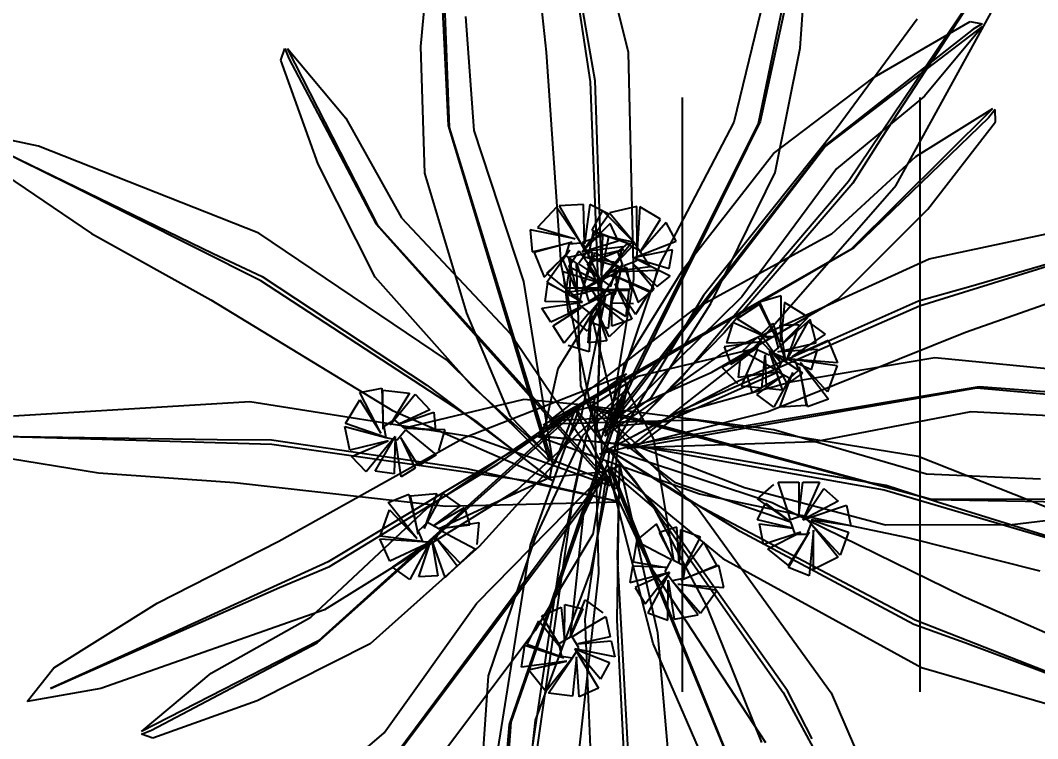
# Model space of a CAD drawing. Header units: millimetres. Extents: x 1658.6 to 1706.6, y -26.2 to 3.6.
# Drawn here: x 1664.5559 to 1664.9839, y -14.2882 to -13.9861 of the extents above; entities that cross this region are included whole.
import ezdxf

# ---------------------------------------------------------------- set-up
doc = ezdxf.new("R2010")
doc.units = ezdxf.units.MM
doc.linetypes.add('DASHED2', pattern=[0.375, 0.25, -0.125])
for name, color, linetype in [('COTA', 11, 'Continuous'), ('PROJECAO', 1, 'DASHED2'), ('RP_VEGETAÇÃO', 102, 'Continuous')]:
    doc.layers.add(name, color=color, linetype=linetype)
doc.styles.add('ROMANS', font='romans.shx')
doc.dimstyles.new('Copy of TICK50', dxfattribs={"dimtxt": 0.075, "dimasz": 0.0995, "dimexe": 0.18, "dimexo": 0.0625, "dimgap": 0.063, "dimtad": 1, "dimrnd": 0.005, "dimzin": 4, "dimdsep": 46, "dimtxsty": 'ROMANS', "dimblk1": 'TICK', "dimblk2": 'TICK', "dimsah": 1, "dimcen": 0.09, "dimse1": 1, "dimse2": 1, "dimclrd": 256, "dimclrt": 2, "dimaunit": 1, "dimadec": 4, "dimazin": 0, "dimtfac": 1, "dimtix": 1, "dimtmove": 2, "dimatfit": 3, "dimldrblk": 'TICK', "dimfxl": 0.18, "dimtfillclr": 256, "dimtolj": 1, "dimtzin": 0, "dimlwd": -1, "dimarcsym": 0})

# ---------------------------------------------------------------- blocks, each defined once
blk = doc.blocks.new('A$C71B65A34')
for p, q in [((43.84822605652243, 60.10992972452595), (40.50837663486664, 48.74297852890459)), ((19.49472864898644, 59.55276563778443), (23.65813751103087, 48.46095783696046)), ((26.78286720466167, 58.48228532741541), (30.30704217625999, 47.17112427239864)), ((35.72235565129132, 49.02586222040508), (34.86920979737944, 58.39574122561407)), ((35.07862166721861, 57.96984272570989), (35.76629673568686, 49.14201381112116)), ((41.81697983985259, 46.77713172499034), (44.15196268899899, 57.73908255335982)), ((22.49702990782044, 46.40454709532059), (19.36545152564531, 57.16603991489273)), ((32.48614829605504, 46.26090862584442), (28.35035739523983, 56.67780569234764)), ((29.24507503917812, 50.70071760668088), (29.89815580008644, 55.89572393671185)), ((30.46734068361684, 46.82317147477715), (30.43779002002202, 56.23176420581649)), ((39.60006138171138, 46.31518471428035), (42.61314825725913, 56.04490150537686)), ((24.74182785280937, 46.10621057906018), (21.02421698857416, 55.58911365863969)), ((30.26925261870929, 55.78809990951913), (30.41269783475538, 46.93468905182952)), ((30.89749561387407, 44.64712265919525), (28.00931828015973, 54.41464604250905)), ((40.49147746007064, 54.58568296651538), (38.3287636479904, 48.49742858726222)), ((23.24706447144627, 54.28920797602586), (25.84988099142038, 48.37570490400094)), ((34.30045234436284, 54.1367002229149), (34.58484074525904, 48.74192366450642)), ((37.14427830700834, 47.03831099700392), (36.57550150520819, 53.00096466720606)), ((27.05295529429986, 52.02379356795518), (28.62943222842114, 45.75810183474096)), ((31.40355587966042, 52.04485465253083), (31.62647454757689, 46.64718866201108)), ((29.23812857262646, 44.71100162112224), (29.24507503917812, 50.70071760668088)), ((45.29568806602583, 45.2185374048422), (55.11978069817951, 50.61332329719198)), ((57.47758460053228, 51.00566627084798), (47.55523885232423, 44.53193253397239)), ((42.29091640925662, 43.09690198542785), (48.91768095222596, 49.77586014612325)), ((48.48494121075236, 49.58097766974424), (42.33104104468475, 43.21442655543385)), ((44.165663351464, 46.70448028857026), (48.29837321955984, 49.91933866732643)), ((48.91768095222596, 49.77586014612325), (46.64283764652782, 46.13058879304707)), ((48.29837321955984, 49.91933866732643), (48.87311030088905, 49.89641916425535)), ((48.87311030088905, 49.89641916425535), (48.48494121075236, 49.58097766974424)), ((35.76629673568686, 49.14201381112116), (33.01555776424766, 32.76149398118742)), ((47.09903251851119, 41.82806992029553), (52.81217523177293, 49.30352915423009)), ((52.81217523177293, 49.30352915423009), (49.51107860474714, 46.5529516944789)), ((52.93768507791494, 49.27581095921414), (52.67810954061634, 48.84826082246672)), ((53.03874680256149, 48.7095649489961), (52.93768507791494, 49.27581095921414)), ((32.85345366690445, 32.4824184097597), (35.72235565129132, 49.02586222040508)), ((34.58484074525904, 48.74192366450642), (33.16293743832648, 41.35958654875729)), ((40.50837663486664, 48.74297852890459), (39.81622453698629, 46.27762919058205)), ((45.49217494935057, 42.96254197146025), (53.94089809578236, 48.65158042707982)), ((52.67810954061634, 48.84826082246672), (47.20998939959963, 41.88384250731043)), ((50.4173347881715, 44.17714790065065), (53.03874680256149, 48.7095649489961)), ((23.65813751103087, 48.46095783696046), (24.52899586921239, 46.0529238657391)), ((25.84988099142038, 48.37570490400094), (30.27001855764547, 39.34030326258471)), ((38.3287636479904, 48.49742858726222), (34.58226132479423, 39.16255744362116)), ((30.30704217625999, 47.17112427239864), (31.09820315467779, 44.73574212727315)), ((30.41269783475538, 46.93468905182952), (34.68787064128992, 30.88442761277247)), ((34.87543844781295, 30.6217886383215), (30.46734068361684, 46.82317147477715)), ((36.00674405219161, 40.22385099305028), (37.14427830700834, 47.03831099700392)), ((37.37568907468176, 37.02798675808208), (41.81697983985259, 46.77713172499034)), ((39.92869141004485, 42.47070955685965), (44.165663351464, 46.70448028857026)), ((21.29336371036425, 42.13461495187265), (11.0065348852213, 46.58407150201035)), ((27.64043181346915, 37.00687142079642), (22.49702990782044, 46.40454709532059)), ((31.62647454757689, 46.64718866201108), (33.73460297620113, 39.43078340501006)), ((34.19661116473344, 35.68521914376062), (32.48614829605504, 46.26090862584442)), ((34.68145792624273, 35.08869117090672), (39.60006138171138, 46.31518471428035)), ((39.81622453698629, 46.27762919058205), (36.0310952081154, 37.75187751766817)), ((49.51107860474714, 46.5529516944789), (46.069437009392, 42.38886788085935)), ((24.52899586921239, 46.0529238657391), (28.92839579800193, 37.82729769559137)), ((30.46946332731659, 35.27011307568455), (24.74182785280937, 46.10621057906018)), ((28.62943222842114, 45.75810183474096), (30.68833518093879, 35.91244200118126)), ((46.64283764652782, 46.13058879304707), (42.98684706291532, 42.15337573234001)), ((53.15496991125929, 46.1994135068694), (47.9481932701942, 42.37401817703129)), ((37.23991933746311, 38.15627987353764), (45.29568806602583, 45.2185374048422)), ((21.30936522063302, 39.87013566461246), (12.36423925825602, 44.74156285505478)), ((31.00987252890354, 38.03329447871464), (29.23812857262646, 44.71100162112224)), ((33.03001155627589, 32.5773590746453), (30.89749561387407, 44.64712265919525)), ((31.09820315467779, 44.73574212727315), (32.67627180983709, 35.54197549198852)), ((47.55523885232423, 44.53193253397239), (45.39392183329574, 43.15871345828688)), ((46.80073854993361, 39.40252985408232), (50.4173347881715, 44.17714790065065)), ((28.88942995830166, 42.96254197146025), (27.80878112317896, 42.57018966386022)), ((29.47887125949956, 41.19697058817563), (28.88942995830166, 42.96254197146025)), ((29.18415060889993, 43.06062304790157), (29.47887125949956, 41.19697058817563)), ((30.16656567675182, 42.86445156107265), (29.18415060889993, 43.06062304790157)), ((29.47887125949956, 40.80462761451963), (30.16656567675182, 42.86445156107265)), ((33.96320062435098, 28.51728328266609), (42.29091640925662, 43.09690198542785)), ((42.33104104468475, 43.21442655543385), (34.01603505278308, 28.83566895463719)), ((36.15927050233996, 35.01749874851248), (45.49217494935057, 42.96254197146025)), ((45.39392183329574, 43.15871345828688), (38.32056817258536, 37.07732269506641)), ((27.71054735590861, 42.47210858741664), (27.12108670593034, 41.29506099856096)), ((29.28240372495475, 41.19697058817563), (27.71054735590861, 42.47210858741664)), ((27.80878112317896, 42.57018966386022), (29.28240372495475, 41.19697058817563)), ((30.36305256007699, 42.47210858741664), (29.47887125949956, 40.80462761451963)), ((30.95249386127489, 41.78549438260232), (30.36305256007699, 42.47210858741664)), ((36.76539701548609, 42.4253438394421), (35.53485063427434, 41.95773236825014)), ((36.46432373264088, 36.49333505611731), (39.92869141004485, 42.47070955685965)), ((37.05962168125915, 40.42281014233092), (36.76539701548609, 42.4253438394421)), ((36.90409448424271, 42.43106946156102), (37.05962168125915, 40.42281014233092)), ((37.96519621954121, 41.98857048362197), (36.90409448424271, 42.43106946156102)), ((46.069437009392, 42.38886788085935), (40.02651265237363, 37.9163098297895)), ((47.9481932701942, 42.37401817703129), (40.08891142495985, 36.0964559269828)), ((29.97608174495781, 35.85916287426289), (21.29336371036425, 42.13461495187265)), ((47.20998939959963, 41.88384250731043), (34.09910560732897, 31.6861603700122)), ((35.18511571655199, 42.01276873312781), (34.81059716260779, 41.02469881578463)), ((36.90901930275732, 40.69449436976127), (35.18511571655199, 42.01276873312781)), ((35.53485063427434, 41.95773236825014), (36.90901930275732, 40.69449436976127)), ((37.20426051882305, 40.28984737010524), (37.96519621954121, 41.98857048362197)), ((42.98684706291532, 42.15337573234001), (39.37990585169337, 35.55711274458372)), ((29.47887125949956, 40.80462761451963), (30.95249386127489, 41.78549438260232)), ((31.24721451187407, 41.58932289577478), (29.47887125949956, 40.80462761451963)), ((31.24721451187407, 40.80462761451963), (31.24721451187407, 41.58932289577478)), ((33.79089585663178, 31.5904124587064), (47.09903251851119, 41.82806992029553)), ((36.57659993827247, 41.21008543289915), (37.53628147789823, 41.49754666556598)), ((38.24854677038229, 41.86132023889013), (37.20426051882305, 40.28984737010524)), ((37.53628147789823, 41.49754666556598), (37.4176789190451, 39.61446563025175)), ((37.4176789190451, 39.61446563025175), (37.83890302856526, 41.42754411906206)), ((37.83890302856526, 41.42754411906206), (38.95159123694202, 41.13829130737395)), ((38.83903551941557, 41.05203311119793), (38.24854677038229, 41.86132023889013)), ((19.10818252858735, 41.23908203378868), (21.38878338101585, 40.07465872653938)), ((28.98766372557475, 41.29506099856096), (26.82636605533117, 41.09888951173252)), ((26.82636605533117, 41.09888951173252), (27.21933982198516, 40.11801340970487)), ((27.12108670593034, 41.29506099856096), (28.98766372557475, 41.29506099856096)), ((27.21933982198516, 40.11801340970487), (28.88942995830166, 41.09888951173252)), ((28.88942995830166, 41.09888951173252), (27.31757358925552, 40.11801340970487)), ((28.79119619103085, 41.00079910134809), (29.28240372495475, 41.19697058817563)), ((28.79119619103085, 40.4122753069191), (28.79119619103085, 41.00079910134809)), ((29.28240372495475, 41.19697058817563), (29.67535814282792, 40.80462761451963)), ((33.16293743832648, 41.35958654875729), (32.87854903743119, 32.8415138772989)), ((34.88291658139087, 40.95821742967154), (34.79769626399684, 39.70421574487728)), ((34.81059716260779, 41.02469881578463), (36.70393746711579, 40.61655486779318)), ((36.70393746711579, 40.61655486779318), (34.88291658139087, 40.95821742967154)), ((37.45448236718266, 39.22385263100205), (36.57659993827247, 41.21008543289915)), ((36.93873568510253, 40.00100559394286), (38.83903551941557, 41.05203311119793)), ((38.95159123694202, 41.13829130737395), (37.61328016101061, 39.63289512486154)), ((37.61328016101061, 39.63289512486154), (39.0585922821756, 41.04985745125939)), ((39.0585922821756, 41.04985745125939), (39.75586589401109, 39.93329379676334)), ((51.78213550476811, 40.66947257245781), (57.00396765641471, 41.05297515309485)), ((28.10350177377859, 39.13714664161989), (28.88942995830166, 40.70653720413429)), ((28.88942995830166, 40.70653720413429), (28.29998865710649, 38.94097515479415)), ((29.67535814282792, 40.80462761451963), (29.47887125949956, 40.21610382009021)), ((29.67535814282792, 40.60845612769115), (31.24721451187407, 40.80462761451963)), ((31.24721451187407, 40.60845612769115), (29.67535814282792, 40.60845612769115)), ((31.24721451187407, 39.62758002566353), (31.24721451187407, 40.60845612769115)), ((35.8953479757356, 40.06216232234647), (36.4177828809793, 40.80104112404024)), ((36.16694011397067, 40.17755283818813), (36.56523368145281, 40.61082237405435)), ((36.4177828809793, 40.80104112404024), (37.45448236718266, 39.22385263100205)), ((36.56523368145281, 40.61082237405435), (37.05962168125915, 40.42281014233092)), ((38.71816376778042, 40.63021546818982), (36.93873568510253, 40.00100559394286)), ((38.6874308351421, 39.72581754655312), (38.71816376778042, 40.63021546818982)), ((45.90851151789457, 39.49589381418628), (51.78213550476811, 40.66947257245781)), ((48.22150074527597, 38.70703087393257), (57.43976335561592, 40.59014660779576)), ((56.97158596509507, 40.66794631509901), (48.32006298742682, 38.78257884111282)), ((21.38878338101585, 40.07465872653938), (29.00140865600497, 34.68359370679674)), ((27.31757358925552, 40.11801340970487), (28.10350177377859, 39.13714664161989)), ((29.38063749222875, 40.21610382009021), (28.79119619103085, 40.4122753069191)), ((29.08591684162912, 40.31419423047689), (29.47887125949956, 38.64671325757854)), ((29.28240372495475, 38.74480366796524), (29.08591684162912, 40.31419423047689)), ((29.38063749222875, 40.21610382009021), (30.46128632735099, 38.64671325757854)), ((30.26479944402263, 39.0390655651795), (29.38063749222875, 40.21610382009021)), ((31.24721451187407, 34.72323685129959), (29.38063749222875, 40.21610382009021)), ((29.47887125949956, 40.21610382009021), (30.06833190947782, 40.0199323332622)), ((30.06833190947782, 40.0199323332622), (31.24721451187407, 39.62758002566353)), ((34.58484074525904, 35.11300365659872), (36.00674405219161, 40.22385099305028)), ((34.79769626399684, 39.70421574487728), (36.43840631649209, 40.32770622001044)), ((36.43840631649209, 40.32770622001044), (34.80958692922513, 39.42681898995079)), ((37.45448236718266, 39.22385263100205), (35.8953479757356, 40.06216232234647)), ((36.4681226988414, 39.63421744418839), (36.16694011397067, 40.17755283818813)), ((36.93873568510253, 40.00100559394286), (38.6874308351421, 39.72581754655312)), ((38.77164091914847, 39.38193940551173), (36.93873568510253, 40.00100559394286)), ((37.05962168125915, 40.42281014233092), (37.0833887671879, 39.86802972709256)), ((31.34639671698551, 32.83559118946823), (21.30936522063302, 39.87013566461246)), ((34.12489947693302, 34.32714647806824), (36.4681226988414, 39.63421744418839)), ((35.40007567825661, 38.6175318622595), (36.31753456485922, 39.90588857699868)), ((36.31753456485922, 39.90588857699868), (35.4783301489356, 38.41235521017916)), ((35.62032857339, 39.83920976580657), (37.45448236718266, 39.22385263100205)), ((35.69393634522658, 39.05797447452096), (35.62032857339, 39.83920976580657)), ((36.4681226988414, 39.63421744418839), (36.20158131483095, 37.74748897056816)), ((36.32245938337201, 38.16931348520075), (36.4681226988414, 39.63421744418839)), ((37.0833887671879, 39.86802972709256), (36.54044211762084, 39.56773605807575)), ((36.54044211762084, 39.56773605807575), (36.84163894700622, 39.02438756945686)), ((36.95062635032809, 39.72360883901229), (38.24058493480789, 38.80424898156434)), ((38.10782251794808, 38.65982809348453), (36.95062635032809, 39.72360883901229)), ((37.61328016101061, 39.63289512486154), (37.25886186174785, 39.20542132139235)), ((38.12072351692587, 39.48366599175961), (37.61328016101061, 39.63289512486154)), ((39.75586589401109, 39.93329379676334), (37.89751925107566, 39.7582008929794)), ((37.89751925107566, 39.7582008929794), (40.06768874449607, 39.76563335405354)), ((38.01372159612856, 39.57210914065945), (39.67065748412006, 38.74300490383393)), ((39.76845810510167, 38.75221965113679), (38.01372159612856, 39.57210914065945)), ((38.1759295646948, 38.8977372000968), (38.12072351692587, 39.48366599175961)), ((39.71091341627198, 36.44292360517056), (45.90851151789457, 39.49589381418628)), ((40.06768874449607, 39.76563335405354), (39.76845810510167, 38.75221965113679)), ((18.91938237263821, 39.05382185533927), (27.33287212995674, 33.54117375940859)), ((29.47887125949956, 38.64671325757854), (30.26479944402263, 39.0390655651795)), ((30.27001855764547, 39.34030326258471), (32.85028030498825, 31.51956814870619)), ((30.46128632735099, 38.64671325757854), (31.14898074460007, 39.43140853883551)), ((34.58226132479423, 39.16255744362116), (32.58172971915792, 31.17384530078425)), ((33.73460297620113, 39.43078340501006), (34.81676904142796, 30.97694667805172)), ((34.80958692922513, 39.42681898995079), (35.40007567825661, 38.6175318622595)), ((37.27726358581776, 39.01011482176864), (35.69393634522658, 39.05797447452096)), ((35.71233806929559, 38.86266797489725), (37.27726358581776, 39.01011482176864)), ((36.84163894700622, 39.02438756945686), (37.44399779984178, 37.93770990983421)), ((37.25886186174785, 39.20542132139235), (37.50968841495251, 38.63792383934015)), ((38.05052591983031, 39.18148684862354), (38.80298544040079, 37.47900188025415)), ((38.98020422176751, 37.69273968948437), (38.05052591983031, 39.18148684862354)), ((38.24058493480789, 38.80424898156434), (38.77164091914847, 39.38193940551173)), ((41.35148644759875, 35.15558967890047), (46.80073854993361, 39.40252985408232)), ((25.3543300309475, 36.25234490807679), (18.94977382152001, 38.84319594328781)), ((28.29998865710649, 38.94097515479415), (29.28240372495475, 38.74480366796524)), ((33.20653470942171, 31.19258301303216), (48.22150074527597, 38.70703087393257)), ((48.32006298742682, 38.78257884111282), (33.42705936731864, 31.42823060627825)), ((35.80434844076808, 37.88611689120125), (35.71233806929559, 38.86266797489725)), ((36.26439679586611, 33.0033986438616), (37.6074890359323, 38.64713858664663)), ((37.6074890359323, 38.64713858664663), (36.67882069493453, 36.98329852372172)), ((36.83763687666715, 37.39235212537142), (37.6074890359323, 38.64713858664663)), ((37.50968841495251, 38.63792383934015), (36.94122862272525, 38.38732341088917)), ((37.44399779984178, 37.93770990983421), (38.10782251794808, 38.65982809348453)), ((37.6074890359323, 38.64713858664663), (38.1759295646948, 38.8977372000968)), ((37.89170886253214, 38.77244253976551), (37.6569039586293, 37.07545325676711)), ((37.84330390078049, 37.19154064758504), (37.89170886253214, 38.77244253976551)), ((39.67065748412006, 38.74300490383393), (38.98020422176751, 37.69273968948437)), ((53.52528369862966, 38.81820859587425), (48.27739870503274, 37.53594732308511)), ((32.90492550594671, 33.07836322540789), (31.00987252890354, 38.03329447871464)), ((33.01555776424766, 32.76149398118742), (37.23991933746311, 38.15627987353764)), ((35.4783301489356, 38.41235521017916), (36.32245938337201, 38.16931348520075)), ((36.94122862272525, 38.38732341088917), (35.80434844076808, 37.88611689120125)), ((16.59694322661698, 37.95517176979184), (31.98858950551267, 31.71135726156035)), ((32.22578100867486, 31.49249405366209), (16.70077398133752, 37.88704552450008)), ((28.92839579800193, 37.82729769559137), (32.77588389243964, 31.63676432777311)), ((36.0310952081154, 37.75187751766817), (32.64734273024306, 31.29617560514225)), ((40.02651265237363, 37.9163098297895), (34.05239501066944, 31.83779379362841)), ((36.67882069493453, 36.98329852372172), (35.92055078582053, 37.70002513888039)), ((36.20158131483095, 37.74748897056816), (37.23891596419799, 37.85977040786611)), ((38.32056817258536, 37.07732269506641), (33.11379153151847, 31.97679869993045)), ((37.6569039586293, 37.07545325676711), (36.83763687666715, 37.39235212537142)), ((38.80298544040079, 37.47900188025415), (37.84330390078049, 37.19154064758504)), ((48.27739870503274, 37.53594732308511), (41.61795763790315, 34.0470284392045)), ((16.73079774252892, 36.71501317053708), (23.62788593975484, 33.72321025180645)), ((25.06617722100646, 35.95879128755404), (26.13136857253494, 36.7322719071758)), ((26.13136857253494, 36.7322719071758), (26.43569776679533, 34.89067110575752)), ((26.27686348989982, 37.05503303116076), (27.3086856890859, 36.82724089328667)), ((26.43569776679533, 34.89067110575752), (26.27686348989982, 37.05503303116076)), ((27.3086856890859, 36.82724089328667), (26.61322816635902, 35.01957449014981)), ((26.61322816635902, 35.01957449014981), (27.32470185285956, 36.73032156843283)), ((27.32470185285956, 36.73032156843283), (28.42058265274318, 36.11483151944231)), ((31.98858950551267, 31.71135726156035), (27.64043181346915, 37.00687142079642)), ((33.42705936731864, 31.42823060627825), (37.37568907468176, 37.02798675808208)), ((30.03418412708288, 33.75403845176288), (25.3543300309475, 36.25234490807679)), ((28.42058265274318, 36.11483151944231), (27.00033050208231, 35.08354413103871)), ((34.30445058342048, 31.6479746474306), (36.46432373264088, 36.49333505611731)), ((35.22660723941501, 33.60856871860733), (39.71091341627198, 36.44292360517056)), ((24.77451279202569, 34.71572212002002), (24.98542470763368, 35.84588069384199)), ((24.98542470763368, 35.84588069384199), (26.58053045361112, 34.61586774210537)), ((26.58053045361112, 34.61586774210537), (25.06617722100646, 35.95879128755404)), ((27.00033050208231, 35.08354413103871), (28.64616469827844, 35.95295783938128)), ((28.64616469827844, 35.95295783938128), (28.99988551795969, 35.01567229084185)), ((34.68787064128992, 30.88442761277247), (29.97608174495781, 35.85916287426289)), ((30.68833518093879, 35.91244200118126), (33.45365635103827, 28.15521007010921)), ((40.08891142495985, 36.0964559269828), (33.01555776424766, 31.87871762348914)), ((34.01603505278308, 28.83566895463719), (34.19661116473344, 35.68521914376062)), ((27.27463878784192, 35.22844030610213), (26.69398988877674, 35.13248660567934)), ((27.5642886431242, 34.67887023674121), (27.27463878784192, 35.22844030610213)), ((32.85028030498825, 31.51956814870619), (30.46946332731659, 35.27011307568455)), ((32.67627180983709, 35.54197549198852), (33.4404193276846, 28.29339310742034)), ((39.37990585169337, 35.55711274458372), (34.17262090774648, 28.81006729406772)), ((36.84583174095406, 32.35529591301201), (41.35148644759875, 35.15558967890047)), ((14.10639322225097, 34.81014112524417), (24.12772624625541, 33.94470288477396)), ((26.61256278115798, 34.42202909239403), (24.77451279202569, 34.71572212002002)), ((26.69398988877674, 35.13248660567934), (26.58053045361112, 34.61586774210537)), ((28.99988551795969, 35.01567229084185), (27.41945911095809, 34.95365451051384)), ((27.41945911095809, 34.95365451051384), (29.12869573170246, 34.83782643180575)), ((27.5642886431242, 34.67887023674121), (29.28886998804319, 33.86855682372516)), ((28.869732170117, 33.99844492243119), (27.5642886431242, 34.67887023674121)), ((33.28798607418868, 33.73283375503206), (27.5642886431242, 34.67887023674121)), ((29.12869573170246, 34.83782643180575), (28.869732170117, 33.99844492243119)), ((29.00140865600497, 34.68359370679674), (34.66367779215034, 30.09397757418174)), ((32.91730464819329, 32.56532249435895), (31.24721451187407, 34.72323685129959)), ((32.58172971915792, 31.17384530078425), (34.68145792624273, 35.08869117090672)), ((32.87854903743119, 32.8415138772989), (34.58484074525904, 35.11300365659872)), ((33.01555776424766, 31.87871762348914), (36.15927050233996, 35.01749874851248)), ((41.86610573513326, 32.78238155611325), (42.64824419501517, 34.80822896692598)), ((42.64824419501517, 34.80822896692598), (43.53047865961435, 34.33358703108343)), ((24.72579576085446, 34.40895378671394), (26.61256278115798, 34.42202909239403)), ((25.07951658053116, 33.47166823816906), (24.72579576085446, 34.40895378671394)), ((26.99965590783495, 34.48599721146593), (25.07951658053116, 33.47166823816906)), ((25.49864518940785, 33.34177861764829), (26.99965590783495, 34.48599721146593)), ((26.99965590783495, 34.48599721146593), (26.27217526660797, 32.87217097985376)), ((26.51377347592052, 32.61337797494116), (26.99965590783495, 34.48599721146593)), ((26.58053045361112, 34.61586774210537), (27.03169139003512, 34.29213947187053)), ((27.03169139003512, 34.29213947187053), (27.58030480689877, 34.58195091188827)), ((27.22523795337247, 34.32412353140489), (27.28796893832168, 32.74131573489877)), ((27.48151550165858, 32.77329979443448), (27.22523795337247, 34.32412353140489)), ((27.58030480689877, 34.58195091188827), (27.86995781683299, 34.03236175264737)), ((33.89400952717006, 31.6082339626637), (34.12489947693302, 34.32714647806824)), ((40.50303697317531, 33.90891669022949), (41.00293245597913, 34.51377302912032)), ((41.00293245597913, 34.51377302912032), (41.86610573513326, 32.78238155611325)), ((41.35508048138399, 34.47723151384662), (42.24684402777529, 34.63097770448758)), ((41.86610573513326, 32.78238155611325), (41.35508048138399, 34.47723151384662)), ((42.24684402777529, 34.63097770448758), (41.86610573513326, 32.78238155611325)), ((43.53047865961435, 34.33358703108343), (42.11605050340859, 33.08480612817948)), ((23.62788593975484, 33.72321025180645), (31.88071485572982, 31.59500591892947)), ((24.12772624625541, 33.94470288477396), (32.16021810497523, 32.1279136989142)), ((27.86995781683299, 34.03236175264737), (28.44926673644613, 32.93322313574663)), ((29.28886998804319, 33.86855682372516), (28.62679713600983, 33.06212652013937)), ((31.88071485572982, 31.59500591892947), (30.03418412708288, 33.75403845176288)), ((35.68931961011504, 32.4369199135449), (33.28798607418868, 33.73283375503206)), ((41.61795763790315, 34.0470284392045), (33.54316600809989, 31.32009262513884)), ((39.75319077584345, 33.00162858451222), (40.37806458903697, 33.75770440419728)), ((41.28522490248996, 33.90316503504256), (40.26247414085355, 33.63759548035523)), ((40.37806458903697, 33.75770440419728), (41.58967795202715, 32.7563425797116)), ((41.58967795202715, 32.7563425797116), (40.50303697317531, 33.90891669022949)), ((41.20606329888004, 31.73442708126458), (41.28522490248996, 33.90316503504256)), ((42.11605050340859, 33.08480612817948), (43.69517108193713, 34.07023068414129)), ((43.69517108193713, 34.07023068414129), (44.27820269016956, 33.07936420376609)), ((26.27217526660797, 32.87217097985376), (25.49864518940785, 33.34177861764829)), ((27.33287212995674, 33.54117375940859), (34.77067883738119, 30.00554371806811)), ((33.54316600809989, 31.32009262513884), (35.22660723941501, 33.60856871860733)), ((40.25003170812669, 33.54015288751043), (39.17751802360363, 32.88479258624557)), ((41.02391420926642, 31.85671704172728), (40.25003170812669, 33.54015288751043)), ((40.26247414085355, 33.63759548035523), (41.02391420926642, 31.85671704172728)), ((41.44248667590637, 33.58597069594407), (41.20606329888004, 31.73442708126458)), ((42.53539237888936, 32.85217098983276), (41.44248667590637, 33.58597069594407)), ((27.28796893832168, 32.74131573489877), (26.51377347592052, 32.61337797494116)), ((28.44926673644613, 32.93322313574663), (27.48151550165858, 32.77329979443448)), ((34.77067883738119, 30.00554371806811), (31.34639671698551, 32.83559118946823)), ((34.81676904142796, 30.97694667805172), (32.90492550594671, 33.07836322540789)), ((34.09910560732897, 31.6861603700122), (40.86008236765835, 32.79887721263231)), ((34.80409224980849, 30.69833767545151), (36.26439679586611, 33.0033986438616)), ((39.17751802360363, 32.88479258624557), (40.6347219058166, 31.90641295921159)), ((39.73412959039342, 31.7448790473436), (39.70393863400568, 32.7878358068001)), ((40.91184405543072, 32.55304514610771), (39.75319077584345, 33.00162858451222)), ((40.86008236765835, 32.79887721263231), (51.57022014691484, 32.54621143366421)), ((41.07143070865641, 31.45448519176989), (42.53539237888936, 32.85217098983276)), ((42.62024107795014, 32.74230530430714), (41.07143070865641, 31.45448519176989)), ((41.7146503361646, 32.90755486574472), (41.49118263646641, 32.32873750325416)), ((42.267490988007, 32.95964514482421), (41.7146503361646, 32.90755486574472)), ((44.27820269016956, 33.07936420376609), (42.267490988007, 32.95964514482421)), ((42.267490988007, 32.95964514482421), (44.29143971352369, 32.94118116645268)), ((42.52114964409929, 32.49550574785508), (42.267490988007, 32.95964514482421)), ((42.55717070883475, 32.84748875764035), (44.0981629702169, 31.31940704450836)), ((43.99595971308736, 31.65837313184875), (42.55717070883475, 32.84748875764035)), ((42.87255681842315, 31.62066409374165), (42.62024107795014, 32.74230530430714)), ((44.29143971352369, 32.94118116645268), (43.99595971308736, 31.65837313184875)), ((15.41694574142093, 32.48151463044588), (24.73351132655989, 32.01541236454886)), ((27.71915506884079, 32.01912105426301), (15.48090050550991, 32.69138772354973)), ((19.79894046410618, 26.92336375424157), (35.51179236520375, 32.30799743927173)), ((35.76070402637788, 32.51343331217686), (19.90637364560325, 26.98565438303831)), ((27.05277778424898, 30.76074539515412), (35.41050511144431, 32.4301263352163)), ((35.51179236520375, 32.30799743927173), (30.87793832223133, 27.260587981546)), ((32.1186486542797, 26.37031365878238), (36.3020039913772, 32.33901587438095)), ((33.11379153151847, 31.97679869993045), (32.91730464819329, 32.56532249435895)), ((33.45365635103827, 28.15521007010921), (33.03001155627589, 32.5773590746453)), ((33.37470371050404, 24.7855540017099), (36.38275650474861, 32.45192646809029)), ((35.41050511144431, 32.4301263352163), (33.44760565495244, 30.37631939848234)), ((36.38275650474861, 32.45192646809029), (33.79852975171889, 28.83852795431221)), ((34.05239501066944, 31.83779379362841), (36.84583174095406, 32.35529591301201)), ((36.3020039913772, 32.33901587438095), (35.68931961011504, 32.4369199135449)), ((36.62884549487899, 29.22127826513133), (41.56690287876381, 32.26615701157835)), ((38.81786530811404, 32.36292760126844), (38.12761077313644, 31.63686197425841)), ((38.95803918506772, 32.71473557522404), (38.63901353247639, 31.76508024260602)), ((39.99628583729919, 30.92210302693002), (38.81786530811404, 32.36292760126844)), ((40.6347219058166, 31.90641295921159), (38.95803918506772, 32.71473557522404)), ((40.33758259712885, 32.56545606971986), (39.08863105832507, 32.42437885085383)), ((39.08863105832507, 32.42437885085383), (39.99628583729919, 30.92210302693002)), ((41.56690287876381, 32.26615701157835), (39.73412959039342, 31.7448790473436)), ((40.13553570389058, 31.92213750454222), (41.56690287876381, 32.26615701157835)), ((40.39001482244702, 32.64852673109135), (40.32807567482268, 30.71268517431463)), ((40.32807567482268, 30.71268517431463), (40.33758259712885, 32.56545606971986)), ((41.42923502574876, 32.4572999603347), (40.39001482244702, 32.64852673109135)), ((40.44153442167408, 30.52490807762842), (41.42923502574876, 32.4572999603347)), ((41.49118263646641, 32.32873750325416), (40.91184405543072, 32.55304514610771)), ((41.56690287876381, 32.26615701157835), (42.14622654543061, 32.04186169499644)), ((42.25796785246802, 32.33126421310317), (41.5875557852496, 30.59483164667472)), ((41.63858406395957, 32.05264926257541), (42.38999316121453, 32.27877102841194)), ((41.86398356835296, 30.62087062307501), (42.25796785246802, 32.33126421310317)), ((42.14622654543061, 32.04186169499644), (42.52114964409929, 32.49550574785508)), ((42.38999316121453, 32.27877102841194), (42.14815881021286, 30.35931780175451)), ((42.50791856699652, 32.63369597992914), (43.09465811679181, 30.87625833575885)), ((43.17037835908877, 30.81367784408167), (42.50791856699652, 32.63369597992914)), ((51.57022014691484, 32.54621143366421), (62.4537029126959, 29.86921428081769)), ((22.98743324509633, 31.90315710258801), (23.36920119540082, 30.00657128202329)), ((23.75338568407369, 31.73267676457181), (22.98743324509633, 31.90315710258801)), ((24.73351132655989, 32.01541236454886), (32.02144416323517, 32.12451315745875)), ((32.16021810497523, 32.1279136989142), (27.71915506884079, 32.01912105426301)), ((30.12008681404268, 23.91197268884162), (30.3287865627267, 32.14471784590523)), ((30.3287865627267, 32.14471784590523), (31.3051185511431, 27.81093744320243)), ((30.35929587690453, 32.00929645787301), (30.96185146464041, 31.86132985483573)), ((31.89340191564908, 24.88382197003739), (30.35929587690453, 32.00929645787301)), ((30.92582466653857, 31.95957498129974), (43.38439097645959, 20.70345410359869)), ((30.96185146464041, 31.86132985483573), (33.67808563291693, 32.12184353664226)), ((32.02144416323517, 32.12451315745875), (31.75835021780176, 31.56259774763066)), ((33.67808563291693, 32.12184353664226), (39.31937267887497, 30.76848557504582)), ((40.08602140545645, 31.48128061925763), (40.35527242564874, 32.04112719460454)), ((40.49139167085558, 31.11902482546975), (40.13553570389058, 31.92213750454222)), ((40.35527242564874, 32.04112719460454), (40.93905625143906, 31.96658390950414)), ((41.43781899456096, 32.10336517875295), (40.44153442167408, 30.52490807762842)), ((41.85656768522539, 32.1540129506684), (40.49139167085558, 31.11902482546975)), ((40.51146594907277, 31.71346526896015), (41.45073402414571, 31.99611949354403)), ((40.70532132065227, 31.06947358251273), (41.85656768522539, 32.1540129506684)), ((40.93905625143906, 31.96658390950414), (41.07143070865641, 31.45448519176989)), ((42.11855627982686, 30.97664354820245), (41.43781899456096, 32.10336517875295)), ((41.45073402414571, 31.99611949354403), (41.90368811511778, 30.49094009015699)), ((41.90368811511778, 30.49094009015699), (41.63858406395957, 32.05264926257541)), ((42.14815881021286, 30.35931780175451), (42.66277139613157, 32.05308197530894)), ((42.66277139613157, 32.05308197530894), (43.49011633268673, 31.68650255722241)), ((18.27204272129893, 21.51157983721123), (31.55197705589535, 31.48811926011058)), ((31.86174805954988, 31.57868878168802), (18.38391865222819, 21.56548518947011)), ((22.73191736559784, 31.65809558080538), (21.93364319211287, 31.2319049453431)), ((23.36920119540082, 30.00657128202329), (22.73191736559784, 31.65809558080538)), ((23.60337512694969, 30.15574539957561), (23.75338568407369, 31.73267676457181)), ((23.94487151606836, 31.69005718703329), (23.60337512694969, 30.15574539957561)), ((24.90231889803772, 31.47695524361779), (23.94487151606836, 31.69005718703329)), ((24.26321793303851, 30.41147202927323), (24.90231889803772, 31.47695524361779)), ((31.55197705589535, 31.48811926011058), (24.77330290973851, 30.48885836035243)), ((25.68900897445156, 30.496699434334), (25.07246278208186, 31.33844826184532)), ((25.52099820963667, 25.35817548183513), (31.59614003736578, 31.33572435840506)), ((31.59614003736578, 31.33572435840506), (28.79442332801409, 30.8651070083065)), ((32.15872918590367, 31.57283139316451), (29.68951936389704, 30.41145363798341)), ((43.4591601808379, 20.60429979456558), (31.07529988408896, 31.67353639599652)), ((31.07529988408896, 31.67353639599652), (33.38260989048922, 25.22177182652285)), ((31.21609646058323, 31.74668623567868), (32.22623268698726, 29.0913666666288)), ((38.26754967205943, 26.95967815075301), (31.21609646058323, 31.74668623567868)), ((31.75835021780176, 31.56259774763066), (31.48192945885921, 28.84793625872362)), ((32.77588389243964, 31.63676432777311), (32.15872918590367, 31.57283139316451)), ((32.64734273024306, 31.29617560514225), (33.26752244296813, 31.27761554452218)), ((33.64036904176737, 31.04198855995401), (33.89400952717006, 31.6082339626637)), ((34.17262090774648, 28.81006729406772), (34.30445058342048, 31.6479746474306)), ((34.40097059151685, 30.32547157360068), (40.08602140545645, 31.48128061925763)), ((37.93979688982017, 31.5230763601694), (37.852097942583, 30.64904413012164)), ((39.55962911491224, 30.96535821266116), (37.93979688982017, 31.5230763601694)), ((38.12761077313644, 31.63686197425841), (39.55962911491224, 30.96535821266116)), ((40.08602140545645, 31.48128061925763), (38.39239414621807, 30.60811663161121)), ((40.22065154493703, 31.76120331580523), (38.51682827646619, 31.5826193318494)), ((38.51682827646619, 31.5826193318494), (38.80647376586786, 30.75332509276541)), ((38.63901353247639, 31.76508024260602), (40.22065154493703, 31.76120331580523)), ((38.80647376586786, 30.75332509276541), (40.08602140545645, 31.48128061925763)), ((39.79868385748568, 30.67822403239916), (40.35192344907819, 31.56286873522595)), ((40.07357897273005, 31.38383802641511), (39.80432550179286, 30.82397225812338)), ((40.63247548232129, 31.11439036267393), (40.07357897273005, 31.38383802641511)), ((41.22688774710968, 30.697652208205), (40.51146594907277, 31.71346526896015)), ((41.07143070865641, 31.45448519176989), (40.63247548232129, 31.11439036267393)), ((40.65736279852081, 31.30929474131427), (42.61349254869446, 30.36623869695495)), ((42.19942218781489, 30.22102905355268), (40.65736279852081, 31.30929474131427)), ((40.65736279852081, 31.30929474131427), (41.44367847361855, 29.72330267062444)), ((41.21175720235169, 29.45580306675902), (40.65736279852081, 31.30929474131427)), ((41.04654584320313, 31.25960000608029), (42.87255681842315, 31.62066409374165)), ((42.93251820128443, 31.31589402957616), (41.04654584320313, 31.25960000608029)), ((43.49011633268673, 31.68650255722241), (42.14815881021286, 30.35931780175451)), ((42.14815881021286, 30.35931780175451), (43.92243706759565, 31.61141003785588)), ((42.61349254869446, 30.36623869695495), (42.93251820128443, 31.31589402957616)), ((44.0981629702169, 31.31940704450836), (43.17037835908877, 30.81367784408167)), ((43.92243706759565, 31.61141003785588), (44.39338480817605, 30.72719804775898)), ((24.77330290973851, 30.48885836035243), (14.06890322782874, 30.92096794886856)), ((16.96133165305355, 30.0385056243199), (26.95812121331983, 31.15219203162496)), ((21.50798342856888, 31.12535040533157), (21.10306130246272, 30.20902039405111)), ((23.36920119540082, 30.00657128202329), (21.50798342856888, 31.12535040533157)), ((21.93364319211287, 31.2319049453431), (23.36920119540082, 30.00657128202329)), ((28.79442332801409, 30.8651070083065), (24.24247431073172, 28.14071172589274)), ((26.95812121331983, 31.15219203162496), (35.19086637038436, 30.94349228294095)), ((27.92997049451606, 29.37887693001812), (35.05544498235167, 30.91298296876448)), ((35.19086637038436, 30.94349228294095), (30.85708596768063, 29.96716029452409)), ((33.26752244296813, 31.27761554452218), (35.81516132571778, 30.30020490491006)), ((33.50167157301076, 31.036262937836), (37.94028784561533, 31.21946314256729)), ((41.56348103275104, 29.35433647062337), (33.50167157301076, 31.036262937836)), ((40.92545018424742, 31.27320439502864), (33.64036904176737, 31.04198855995401)), ((35.05544498235167, 30.91298296876448), (34.9074783793144, 30.31042738102769)), ((37.94028784561533, 31.21946314256729), (50.18808964285518, 30.75237817482912)), ((39.80432550179286, 30.82397225812338), (39.2658142026421, 29.70428028967854)), ((39.31937267887497, 30.76848557504582), (39.79987765776923, 31.1622358322652)), ((39.79987765776923, 31.1622358322652), (40.29755846746502, 30.84811154433373)), ((40.20126765823488, 30.32801907785597), (42.11855627982686, 30.97664354820245)), ((40.29755846746502, 30.84811154433373), (40.20126765823488, 30.32801907785597)), ((42.14906559400561, 30.84122216016885), (40.20126765823488, 30.32801907785597)), ((40.23879033188177, 29.58004108709383), (40.43788395997943, 31.13923773029274)), ((40.43788395997943, 31.13923773029274), (40.43338185422089, 29.55519371947639)), ((41.5875557852496, 30.59483164667472), (40.70532132065227, 31.06947358251273)), ((50.24851839640996, 30.96329354364343), (40.92545018424742, 31.27320439502864)), ((43.09465811679181, 30.87625833575885), (41.86398356835296, 30.62087062307501)), ((41.90405964340468, 29.71796158385541), (42.14906559400561, 30.84122216016885)), ((52.76902336210377, 30.5115451573879), (50.24851839640996, 30.96329354364343)), ((20.00105094819128, 28.15424219460738), (27.05277778424898, 30.76074539515412)), ((35.00572350577704, 30.34645417912952), (23.74960262807781, 17.88788786920895)), ((23.92232585443435, 29.78282311731755), (25.68900897445156, 30.496699434334)), ((29.68951936389704, 30.41145363798341), (23.92232585443435, 29.78282311731755)), ((25.26334009991024, 30.39014692218188), (23.92232585443435, 29.78282311731755)), ((23.94366780238351, 29.87871052154651), (24.26321793303851, 30.41147202927323)), ((25.47557268033825, 29.53774984551501), (25.26334009991024, 30.39014692218188)), ((33.44760565495244, 30.37631939848234), (28.63697433970447, 28.14016290585323)), ((32.04890000863726, 28.94215692809257), (34.40097059151685, 30.32547157360068)), ((34.66367779215034, 30.09397757418174), (34.80409224980849, 30.69833767545151)), ((39.31937267887497, 30.76848557504582), (37.41543332701394, 30.69230429784147)), ((37.41543332701394, 30.69230429784147), (37.71194854943997, 29.69192985853851)), ((37.852097942583, 30.64904413012164), (39.31937267887497, 30.76848557504582)), ((38.39239414621807, 30.60811663161121), (39.08366511302665, 29.82657025014169)), ((39.26694045355726, 30.68541491367705), (38.78642514726062, 30.29164829430374)), ((39.65974648520796, 30.20513294084685), (39.26694045355726, 30.68541491367705)), ((39.48434069755014, 28.4570734627423), (39.76462126325259, 30.3712906257465)), ((40.20126765823488, 30.32801907785597), (39.65974648520796, 30.20513294084685)), ((39.76462126325259, 30.3712906257465), (41.13943964456164, 28.69031688391215)), ((40.70278292217653, 28.73357206964556), (39.76462126325259, 30.3712906257465)), ((39.76462126325259, 30.3712906257465), (39.80753867308294, 28.60159537369509)), ((41.61290729258825, 30.09565904024794), (39.79868385748568, 30.67822403239916)), ((40.0817815582518, 29.73748227327542), (40.23101353040056, 30.60313420274724)), ((40.23101353040056, 30.60313420274724), (41.61290729258825, 30.09565904024794)), ((41.58459975276854, 30.18972580494801), (41.22688774710968, 30.697652208205)), ((42.09153815492935, 30.54746985918837), (41.58459975276854, 30.18972580494801)), ((42.58047396947904, 30.28424381040895), (42.09153815492935, 30.54746985918837)), ((44.39338480817605, 30.72719804775898), (42.52385888983872, 30.47237733981592)), ((42.52385888983872, 30.47237733981592), (44.38439245237397, 30.41671568596939)), ((44.38439245237397, 30.41671568596939), (44.32008867533114, 29.26884493436592)), ((50.18808964285518, 30.75237817482912), (60.25816978993271, 29.22281379697643)), ((64.45503624236335, 28.56237184406518), (52.76902336210377, 30.5115451573879)), ((30.85708596768063, 29.96716029452409), (18.7241211587816, 28.22992623501432)), ((21.10306130246272, 30.20902039405111), (22.98622953141057, 30.09181043710123)), ((22.98622953141057, 30.09181043710123), (21.13476961545712, 29.90003051989152)), ((21.13476961545712, 29.90003051989152), (21.28297214838176, 28.75995234390393)), ((21.28297214838176, 28.75995234390393), (22.94354563551042, 29.90003562863785)), ((22.94354563551042, 29.90003562863785), (21.35736856093172, 28.6427561648361)), ((22.94354563551042, 29.90003562863785), (23.41188929495456, 30.19836497711504)), ((23.02831332044934, 29.37794125669234), (22.94354563551042, 29.90003562863785)), ((23.41188929495456, 30.19836497711504), (23.94366780238351, 29.87871052154651)), ((23.65044831904288, 17.81311866483111), (34.71968492047381, 30.19697896158004)), ((34.71968492047381, 30.19697896158004), (28.26792035100016, 27.88966895517933)), ((30.00582667523213, 23.00472917360776), (34.79283476015644, 30.05618238508396)), ((34.79283476015644, 30.05618238508396), (32.13751519110656, 29.04604615868175)), ((34.9074783793144, 30.31042738102769), (35.16799206112137, 27.59419321275073)), ((35.81516132571778, 30.30020490491006), (41.61290729258825, 30.09565904024794)), ((38.78642514726062, 30.29164829430374), (37.82540729629227, 29.5041527618514)), ((38.65487794351111, 28.98061062130319), (39.49385551303658, 30.30983937616247)), ((39.49385551303658, 30.30983937616247), (38.82076891568386, 28.87590418598757)), ((41.79176497659954, 29.84170644748701), (40.0817815582518, 29.73748227327542)), ((40.09640320759626, 30.16187775511526), (41.90405964340468, 29.71796158385541)), ((41.82969417953882, 29.4163825109249), (40.09640320759626, 30.16187775511526)), ((40.23232612680476, 29.57761497324145), (41.79176497659954, 29.84170644748701)), ((41.44367847361855, 29.72330267062444), (42.19942218781489, 30.22102905355268)), ((41.61290729258825, 30.09565904024794), (41.97061372260487, 29.58775116501101)), ((42.59979472913847, 29.87967615589196), (42.11348074503621, 28.09184252792102)), ((42.14178828485546, 27.99777576321913), (42.59979472913847, 29.87967615589196)), ((42.53417278004872, 29.75734316181615), (42.58047396947904, 30.28424381040895)), ((42.58047396947904, 30.28424381040895), (44.25447566424554, 29.14651463000746)), ((44.32008867533114, 29.26884493436592), (42.58047396947904, 30.28424381040895)), ((42.75933722913168, 30.03027268962796), (43.19429767049495, 27.9041258729435)), ((43.29721951520378, 28.24287446410745), (42.75933722913168, 30.03027268962796)), ((18.70250174699504, 28.01159271012148), (27.92997049451606, 29.37887693001812)), ((22.37823747623588, 27.81165355861594), (22.78376391285792, 29.63364644539206)), ((22.78376391285792, 29.63364644539206), (22.50569326072855, 27.48135288175672)), ((22.95390779690342, 29.49513946362094), (23.56985878975365, 27.74772573274777)), ((23.54851684180539, 27.65183832851881), (22.95390779690342, 29.49513946362094)), ((23.60277992743249, 29.25008049621374), (23.02831332044934, 29.37794125669234)), ((23.33688857189054, 29.40989828068223), (24.93221918683321, 28.45095582847444)), ((24.69804525528662, 28.30178171092257), (23.33688857189054, 29.40989828068223)), ((23.92232585443435, 29.78282311731755), (23.60277992743249, 29.25008049621374)), ((23.76254833543407, 29.5164528206974), (25.47557268033825, 29.53774984551501)), ((25.33714131294209, 29.36728583975219), (23.76254833543407, 29.5164528206974)), ((24.93221918683321, 28.45095582847444), (25.33714131294209, 29.36728583975219)), ((37.82540729629227, 29.5041527618514), (38.65487794351111, 28.98061062130319)), ((39.2658142026421, 29.70428028967854), (40.23879033188177, 29.58004108709383)), ((40.70327386738608, 28.69340298314865), (40.23232612680476, 29.57761497324145)), ((40.43338185422089, 29.55519371947639), (41.21175720235169, 29.45580306675902)), ((42.224085711508, 29.76661392811548), (40.70327386738608, 28.69340298314865)), ((40.94774456247797, 28.56178069474618), (42.224085711508, 29.76661392811548)), ((41.13943964456164, 28.69031688391215), (41.82969417953882, 29.4163825109249)), ((41.97061372260487, 29.58775116501101), (42.53417278004872, 29.75734316181615)), ((32.13751519110656, 29.04604615868175), (28.20718086768193, 25.48303596828328)), ((31.35538016758801, 28.93166152008462), (34.07069430391221, 25.4157056228164)), ((34.6432274946892, 21.38105171955022), (31.35538016758801, 28.93166152008462)), ((31.4402288666488, 28.82179583455945), (32.04890000863726, 28.94215692809257)), ((31.97475109198649, 29.01599440648124), (48.02157473852321, 24.07478174469088)), ((32.22623268698726, 29.0913666666288), (35.78924287738483, 25.16103234320326)), ((40.7412228815833, 27.58460810816678), (32.32777578949663, 28.94561759653198)), ((32.32777578949663, 28.94561759653198), (34.36484959298741, 26.96535813656465)), ((33.96679782531283, 28.62186385065206), (36.62884549487899, 29.22127826513133)), ((51.59790974558473, 28.656956134555), (41.56348103275104, 29.35433647062337)), ((44.25447566424554, 29.14651463000746), (43.29721951520378, 28.24287446410745)), ((21.35736856093172, 28.6427561648361), (22.37823747623588, 27.81165355861594)), ((33.79852975171889, 28.83852795431221), (27.48144636746247, 18.33513446706729)), ((31.48192945885921, 28.84793625872362), (29.05009997898424, 23.58087800122303)), ((35.84017530945948, 23.01091472105327), (31.4402288666488, 28.82179583455945)), ((32.23104664750463, 28.8198477746837), (37.04731913345996, 23.94619771886528)), ((48.1312252026646, 24.01648263117249), (32.23104664750463, 28.8198477746837)), ((33.4404193276846, 28.29339310742034), (33.96679782531283, 28.62186385065206)), ((38.82076891568386, 28.87590418598757), (39.48434069755014, 28.4570734627423)), ((39.80753867308294, 28.60159537369509), (40.70278292217653, 28.73357206964556)), ((42.11348074503621, 28.09184252792102), (40.94774456247797, 28.56178069474618)), ((58.02002570312152, 27.94942588966842), (51.59790974558473, 28.656956134555)), ((14.63209353530556, 27.555253733668), (20.00105094819128, 28.15424219460738)), ((24.24247431073172, 28.14071172589274), (18.72281766223932, 23.98568587650016)), ((28.63697433970447, 28.14016290585323), (22.09916208075402, 25.90681112140692)), ((23.56985878975365, 27.74772573274777), (24.69804525528662, 28.30178171092257)), ((43.19429767049495, 27.9041258729435), (42.14178828485546, 27.99777576321913)), ((28.26792035100016, 27.88966895517933), (17.68614238258942, 26.21728554404854)), ((22.50569326072855, 27.48135288175672), (23.54851684180539, 27.65183832851881)), ((31.3051185511431, 27.81093744320243), (33.04235261065333, 15.67797263430293)), ((35.16799206112137, 27.59419321275073), (33.81463409952312, 21.95290616679313)), ((47.88400232552568, 25.23909918257141), (40.7412228815833, 27.58460810816678)), ((19.90637364560325, 26.98565438303831), (10.52277270593913, 26.29970699046044)), ((30.87793832223133, 27.260587981546), (25.22360238425381, 18.16117171745918)), ((34.36484959298741, 26.96535813656465), (39.25443382858521, 24.90755943071781)), ((43.75142845482468, 21.81693726667209), (38.26754967205943, 26.95967815075301)), ((10.97711514958791, 26.16253626709067), (19.79894046410618, 26.92336375424157)), ((27.27188048569952, 18.40008882227175), (32.1186486542797, 26.37031365878238)), ((22.09916208075402, 25.90681112140692), (16.12355912087241, 25.49581829068074)), ((19.40397179275214, 20.98751213172591), (25.52099820963667, 25.35817548183513)), ((28.20718086768193, 25.48303596828328), (23.60801870805244, 20.32759643747659)), ((28.1027917968554, 25.29350091212382), (27.42695911951705, 24.58260843096514)), ((28.6868556419472, 24.19688158511553), (28.1027917968554, 25.29350091212382)), ((29.34822151888784, 25.46287486360052), (28.3091509356841, 25.3679927311332)), ((29.05009997898424, 23.58087800122303), (29.34822151888784, 25.46287486360052)), ((29.22029153645463, 25.04313524408144), (29.05009997898424, 23.58087800122303)), ((30.0602293694933, 24.78598182462065), (29.22029153645463, 25.04313524408144)), ((33.38260989048922, 25.22177182652285), (35.05499330161956, 14.63999385811166)), ((34.07069430391221, 25.4157056228164), (40.76962883990336, 15.15163755435378)), ((35.78924287738483, 25.16103234320326), (40.94468240819105, 20.56187018357332)), ((53.27135042294731, 24.83788682616523), (47.88400232552568, 25.23909918257141)), ((27.42695911951705, 24.58260843096514), (28.56616607124943, 23.49958490119525)), ((28.46252775272978, 16.00793323717653), (33.37470371050404, 24.7855540017099)), ((29.19611433246337, 23.30672147826999), (30.0602293694933, 24.78598182462065)), ((30.13503452406394, 24.57952260445836), (29.19611433246337, 23.30672147826999)), ((30.71187841166557, 23.76045377516766), (30.13503452406394, 24.57952260445836)), ((33.26068613554709, 15.65635322251637), (31.89340191564908, 24.88382197003739)), ((39.25443382858521, 24.90755943071781), (45.86992844136829, 22.91605739592114)), ((27.29179515651822, 24.44043264065249), (26.75113287335217, 23.87172271460486)), ((28.56616607124943, 23.49958490119525), (27.29179515651822, 24.44043264065249)), ((28.97890480315755, 23.64856197252402), (28.6868556419472, 24.19688158511553)), ((48.02157473852321, 24.07478174469088), (57.42404947253362, 23.73425377727335)), ((26.75113287335217, 23.87172271460486), (28.57340648298941, 23.22202783678767)), ((28.4310021082506, 23.35740911088215), (28.97890480315755, 23.64856197252402)), ((29.0681907812027, 22.88698862355068), (30.71187841166557, 23.76045377516766)), ((31.23377322134866, 13.91518312857579), (30.12008681404268, 23.91197268884162)), ((33.7384528223206, 23.85684551865324), (32.73807838301627, 23.56033029622813)), ((33.81463409952312, 21.95290616679313), (33.7384528223206, 23.85684551865324)), ((37.04731913345996, 23.94619771886528), (43.03234180993923, 15.06079424977224)), ((56.9750567437909, 23.58047343721592), (48.1312252026646, 24.01648263117249)), ((28.57340648298941, 23.22202783678767), (26.65576049353103, 22.20299292009531)), ((26.82956846091702, 23.52648167889629), (26.78368404479215, 22.62272577481281)), ((26.78368404479215, 22.62272577481281), (28.57340648298941, 23.22202783678767)), ((28.57340648298941, 23.22202783678767), (26.82956846091702, 23.52648167889629)), ((28.44546890864786, 22.80230831355857), (28.4310021082506, 23.35740911088215)), ((29.05009997898424, 23.58087800122303), (29.34213511711643, 23.03257172011809)), ((30.71911882340646, 23.48289671076145), (29.0681907812027, 22.88698862355068)), ((30.61289605310549, 22.23049922951577), (30.71911882340646, 23.48289671076145)), ((32.55030128632871, 23.44687154937492), (32.02675914578185, 22.61740090215608)), ((33.3377968187815, 22.48585369840794), (32.55030128632871, 23.44687154937492)), ((33.69519265460031, 23.4201809030842), (33.81463409952312, 21.95290616679313)), ((34.56922488464807, 23.33248195584793), (33.69519265460031, 23.4201809030842)), ((34.01150673714028, 21.71264973075495), (34.56922488464807, 23.33248195584793)), ((34.68301049873753, 23.14466807253166), (34.01150673714028, 21.71264973075495)), ((35.40907612574711, 22.4544135375545), (34.68301049873753, 23.14466807253166)), ((51.85660102131532, 22.72501483114365), (57.07035565468186, 23.20602197493508)), ((24.86308579114985, 17.52085039084386), (30.00582667523213, 23.00472917360776)), ((27.23260438113675, 21.3839240908037), (28.30307855699039, 22.93767625616238)), ((28.30307855699039, 22.93767625616238), (27.51378269761472, 21.25194335816286)), ((28.44546890864786, 22.80230831355857), (28.70609402295622, 20.7951252347616)), ((28.56732008121662, 20.79172469330524), (28.44546890864786, 22.80230831355857)), ((28.93663679694782, 22.60603758438174), (28.44546890864786, 22.80230831355857)), ((29.34213511711643, 23.03257172011809), (28.93663679694782, 22.60603758438174)), ((40.97666524571514, 15.22425197253142), (35.84017530945948, 23.01091472105327)), ((45.86992844136829, 22.91605739592114), (51.85660102131532, 22.72501483114365)), ((26.65576049353103, 22.20299292009531), (27.23260438113675, 21.3839240908037)), ((28.59149728520606, 22.52813845911806), (30.29306730106692, 21.18116022886852)), ((29.94430378750258, 21.24204968395134), (28.59149728520606, 22.52813845911806)), ((28.79785642403431, 22.60263027812744), (30.61289605310549, 22.23049922951577)), ((30.68409122893263, 22.16281525821478), (28.79785642403431, 22.60263027812744)), ((30.29306730106692, 21.18116022886852), (30.68409122893263, 22.16281525821478)), ((31.92205271046669, 22.45150992998515), (31.50322198722097, 21.78793814811797)), ((33.35598790063978, 21.77842333263061), (31.92205271046669, 22.45150992998515)), ((32.02675914578185, 22.61740090215608), (33.35598790063978, 21.77842333263061)), ((33.73156343815526, 22.0053383921113), (33.3377968187815, 22.48585369840794)), ((33.96825155140869, 21.27599300836846), (35.40907612574711, 22.4544135375545)), ((35.47052737533114, 22.18364778734258), (33.96825155140869, 21.27599300836846)), ((35.61160459419897, 20.93469624853833), (35.47052737533114, 22.18364778734258)), ((31.50322198722097, 21.78793814811797), (33.41743915022425, 21.50765758241596)), ((33.25128146532552, 21.61253236045924), (33.73156343815526, 22.0053383921113)), ((33.81463409952312, 21.95290616679313), (34.20838435674432, 21.47240118789932)), ((48.46527366534747, 19.17796886804717), (43.75142845482468, 21.81693726667209)), ((27.51378269761472, 21.25194335816286), (28.56732008121662, 20.79172469330524)), ((28.70609402295622, 20.7951252347616), (29.94430378750258, 21.24204968395134)), ((33.41743915022425, 21.50765758241596), (31.64774389817285, 21.46474017258424)), ((31.64774389817285, 21.46474017258424), (31.77972059412514, 20.56949592349065)), ((33.41743915022425, 21.50765758241596), (31.73646540839036, 20.13283920110598)), ((31.77972059412514, 20.56949592349065), (33.41743915022425, 21.50765758241596)), ((33.37416760233464, 21.07101118743321), (33.25128146532552, 21.61253236045924)), ((34.20838435674432, 21.47240118789932), (33.89426006881286, 20.97472037820399)), ((39.87476213923719, 12.78994328181261), (34.6432274946892, 21.38105171955022)), ((15.89303223364777, 16.88168769685035), (19.40397179275214, 20.98751213172591)), ((32.46253103540357, 19.44258466613019), (33.20802627959347, 21.17587563807138)), ((33.20802627959347, 21.17587563807138), (32.76411010833454, 19.3682192022643)), ((33.37416760233464, 21.07101118743321), (34.02279207268112, 19.15372256584032)), ((33.88737068464798, 19.12321325166294), (33.37416760233464, 21.07101118743321)), ((33.89426006881286, 20.97472037820399), (33.37416760233464, 21.07101118743321)), ((33.57105660210573, 20.83074442399311), (35.50344848481245, 19.84304381991842)), ((35.14951370323024, 19.8344598511062), (33.57105660210573, 20.83074442399311)), ((33.75883369879192, 20.94420317084632), (35.61160459419897, 20.93469624853833)), ((35.69467525556865, 20.88226402322062), (33.75883369879192, 20.94420317084632)), ((35.50344848481245, 19.84304381991842), (35.69467525556865, 20.88226402322062)), ((43.38439097645959, 20.70345410359869), (51.76332628988665, 16.42374226356833)), ((23.60801870805244, 20.32759643747659), (20.90643713372583, 14.98173796214132)), ((40.94468240819105, 20.56187018357332), (46.29054088352585, 17.86028860924807)), ((51.29139487877137, 16.47397777545711), (43.4591601808379, 20.60429979456558)), ((31.73646540839036, 20.13283920110598), (32.46253103540357, 19.44258466613019)), ((34.02279207268112, 19.15372256584032), (35.14951370323024, 19.8344598511062)), ((32.76411010833454, 19.3682192022643), (33.88737068464798, 19.12321325166294)), ((51.76332628988665, 16.42374226356833), (48.46527366534747, 19.17796886804717)), ((27.48144636746247, 18.33513446706729), (23.24602260069696, 9.0719132740669)), ((26.26942011911979, 16.04380040613841), (27.27188048569952, 18.40008882227175)), ((23.74960262807781, 17.88788786920895), (19.46989078804699, 9.508952555781434)), ((19.52012629993487, 9.980883966896274), (23.65044831904288, 17.81311866483111)), ((25.22360238425381, 18.16117171745918), (21.50273592405847, 7.588959855471784)), ((46.29054088352585, 17.86028860924807), (51.21963140228946, 16.09431241824814)), ((22.22411739252584, 12.80700518031972), (24.86308579114985, 17.52085039084386)), ((51.75856880851462, 16.29529621970277), (51.29139487877137, 16.47397777545711)), ((21.50006227446557, 5.198737041058394), (26.26942011911979, 16.04380040613841)), ((25.53723889090088, 10.24712969128632), (28.46252775272978, 16.00793323717653)), ((51.21963140228946, 16.09431241824814), (51.75856880851462, 16.29529621970277)), ((33.04235261065333, 15.67797263430293), (33.34374420154245, 5.496850669435389)), ((33.26833682345841, 13.09569640178779), (33.26068613554709, 15.65635322251637)), ((20.90643713372583, 14.98173796214132), (19.1404609427268, 10.0526474433791)), ((40.76962883990336, 15.15163755435378), (45.34272016080968, 6.050378458755403)), ((42.06506884294003, 12.90640825560103), (40.97666524571514, 15.22425197253142)), ((43.03234180993923, 15.06079424977224), (47.13934416481971, 4.632513349908093)), ((35.05499330161956, 14.63999385811166), (34.37344958935728, 3.452857985257197)), ((31.68957610120833, 7.470307943267473), (31.23377322134866, 13.91518312857579)), ((33.44675485200787, 1.249585620183552), (33.26833682345841, 13.09569640178779)), ((19.46989078804699, 9.508952555781434), (22.22411739252584, 12.80700518031972)), ((43.00984979868099, 7.14057183119121), (39.87476213923719, 12.78994328181261)), ((47.22988431660496, 2.244004456929358), (42.06506884294003, 12.90640825560103)), ((22.46780430020544, 5.358658860553533), (25.53723889090088, 10.24712969128632)), ((19.1404609427268, 10.0526474433791), (19.3414447441819, 9.513710037152576)), ((19.3414447441819, 9.513710037152576), (19.52012629993487, 9.980883966896274)), ((23.24602260069696, 9.0719132740669), (21.50006227446557, 5.198737041058394)), ((21.50273592405847, 7.588959855471784), (20.88603791375499, 4.101548762905165)), ((32.6172920979675, 1.773122778744435), (31.68957610120833, 7.470307943267473)), ((46.25691744613322, 2.368242477263265), (43.00984979868099, 7.14057183119121)), ((45.34272016080968, 6.050378458755403), (47.22988431660496, 2.244004456929358)), ((20.88603791375499, 4.101548762905165), (22.46780430020544, 5.358658860553533)), ((33.34374420154245, 5.496850669435389), (33.44675485200787, 1.249585620183552)), ((47.13934416481971, 4.632513349908093), (47.88382798523342, 1.170130296921797))]:
    blk.add_line(p, q)
blk = doc.blocks.new('TICK')
at = {"layer": 'COTA'}
for p, q in [((0, 1.907592907288972), (0, -1.907600000000002)), ((-1, 0), (1, 0))]:
    blk.add_line(p, q, dxfattribs=at)
at = {"layer": 'COTA', "color": 2}
blk.add_line((0.5, 0.5), (-0.5, -0.5), dxfattribs=at)
blk = doc.blocks.new('*D86')
at = {"layer": 'COTA'}
blk.add_line((1664.413947151719, -15.45237665051484), (1670.234947151719, -15.45237665051484), dxfattribs=at)
at = {"layer": 'Defpoints', "color": 0}
for p in [(1670.334447151719, -11.92545829628904), (1664.314447151719, -14.27045829628827), (1670.334447151719, -15.45237665051484)]:
    blk.add_point(p, dxfattribs=at)
at = {"layer": 'COTA', "xscale": 0.0995, "yscale": 0.0995, "zscale": 0.0995, "rotation": 180}
blk.add_blockref('TICK', (1664.314447151719, -15.45237665051484), dxfattribs=at)
at = {"layer": 'COTA', "xscale": 0.0995, "yscale": 0.0995, "zscale": 0.0995}
blk.add_blockref('TICK', (1670.334447151719, -15.45237665051484), dxfattribs=at)
at = {"layer": 'COTA', "color": 2, "insert": (1667.324447151719, -15.35187665051484), "char_height": 0.075, "attachment_point": 5, "style": 'ROMANS'}
blk.add_mtext('\\A1;6.02', dxfattribs=at)

msp = doc.modelspace()

# ---------------------------------------------------------------- linework, layer by layer
at = {"layer": 'PROJECAO'}
for p, q in [((1664.834447151719, -15.01845836722553), (1664.834447151719, -13.59845836722543)), ((1664.934447151719, -15.01845836722553), (1664.934447151719, -13.69845836722543))]:
    msp.add_line(p, q, dxfattribs=at)

# ---------------------------------------------------------------- block references
at = {"layer": 'RP_VEGETAÇÃO', "xscale": -0.0088920232029605, "yscale": 0.0088920232029605, "zscale": 0.0088920232029605, "rotation": 270}
msp.add_blockref('A$C71B65A34', (1664.522302532513, -14.45820888781618), dxfattribs=at)

# ---------------------------------------------------------------- dimensions: what is measured, and where the dimension line sits
at = {"layer": 'COTA'}
dim = msp.add_linear_dim(base=(1670.334447151719, -15.45237665051484), p1=(1664.314447151719, -14.27045829628827), p2=(1670.334447151719, -11.92545829628904), dimstyle='Copy of TICK50', dxfattribs=at)
dim.commit()
dim.dimension.update_dxf_attribs({"geometry": '*D86', "text_midpoint": (1667.324447151719, -15.35187665051484)})

doc.saveas('drawing.dxf')
